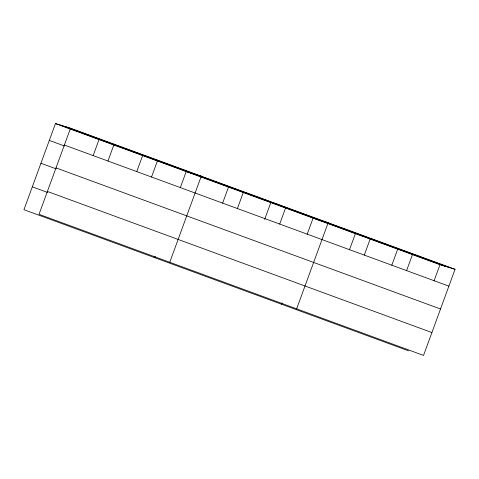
<?xml version="1.0" encoding="UTF-8"?>
<svg xmlns="http://www.w3.org/2000/svg" width="479" height="479" viewBox="0 0 479 479"><rect width="100%" height="100%" fill="white"/><g stroke="black" fill="none" stroke-linecap="round" stroke-linejoin="round"><path stroke-width="0.72" d="M70.533 128.198L39.021 214.311L423.538 355.418L455.05 269.306L70.533 128.198L55.462 123.582L23.95 209.694L408.467 350.802M93.136 155.711L99.039 139.575M107.949 161.028L114.11 144.191M136.713 171.704L142.622 155.567M151.526 177.02L157.687 160.184M154.687 257.672L155.196 256.283M180.296 187.696L186.199 171.56L201.27 176.176L169.758 262.282M222.591 203.222L228.495 187.079M237.404 208.533L243.566 191.696M264.63 219.442L270.791 202.605M279.7 224.058L285.861 207.215M281.574 304.237L282.083 302.854M307.183 234.261L313.086 218.125L328.157 222.741L296.645 308.853M349.478 249.787L355.388 233.65M364.291 255.097L370.459 238.261M391.78 265.306L397.684 249.17M406.593 270.623L412.754 253.786M434.076 280.832L439.979 264.689L455.05 269.306M65.557 126.672L450.074 267.785M60.438 125.103L444.955 266.216M55.462 123.582L439.979 264.689M64.372 145.035L448.889 286.143M49.301 140.419L64.515 146.005M56.007 167.895L440.524 309.003M40.937 163.279L56.151 168.865M47.385 191.45L431.902 332.558M32.315 186.834L47.535 192.42"/></g></svg>
